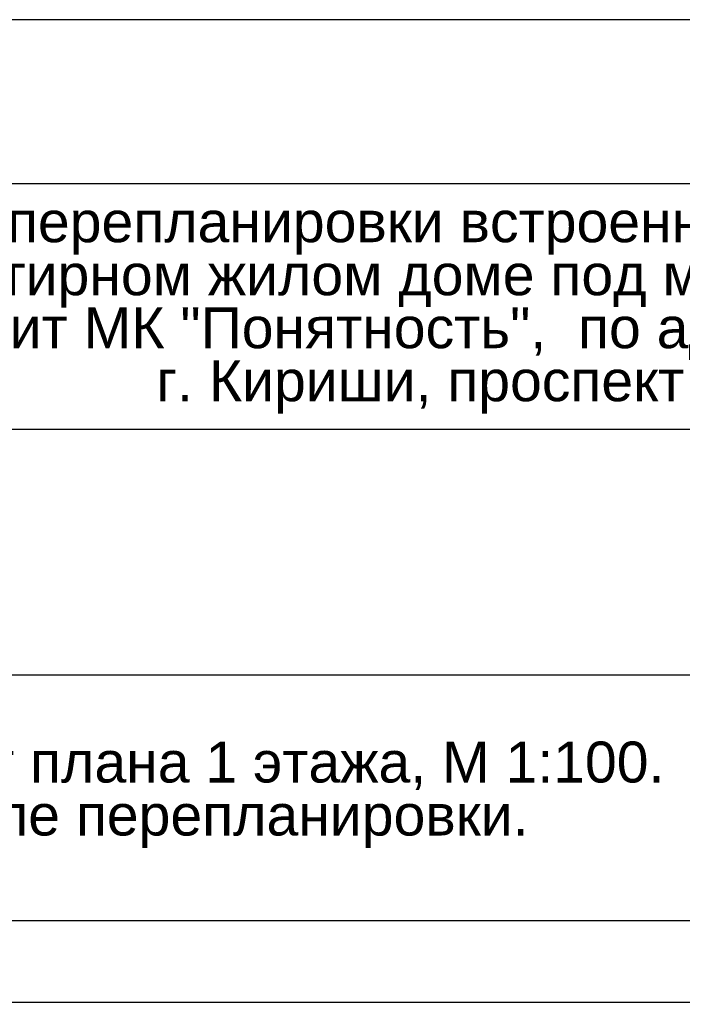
# Model space of a CAD drawing. Header units: metres. Extents: x 0 to 61.5, y -2.9 to 31.9.
# Drawn here: x 51.39 to 55.44, y 0 to 6 of the extents above; entities that cross this region are included whole.
import ezdxf

# ---------------------------------------------------------------- set-up
doc = ezdxf.new("R2010")
doc.units = ezdxf.units.M
doc.header["$MEASUREMENT"] = 0
doc.layers.add('Level 50', color=7, linetype='Continuous', lineweight=0)
doc.layers.add('Level 63', color=7, linetype='Continuous', lineweight=0)
doc.styles.add('Style-Arial', font='arial.ttf')

msp = doc.modelspace()

# ---------------------------------------------------------------- linework, layer by layer
at = {"layer": 'Level 50', "color": 7, "linetype": 'Continuous', "lineweight": 13}
msp.add_line((1.56103504, 0.49999116), (60.9999691, 0.49999116), dxfattribs=at)
at = {"layer": 'Level 50', "color": 7, "linetype": 'Continuous', "lineweight": 0}
msp.add_line((61.4999691, -0.00000884), (-0.0000309, -0.00000884), dxfattribs=at)
at = {"layer": 'Level 63', "color": 7, "linetype": 'Continuous', "lineweight": 13}
for p, q in [((42.4999691, 5.99999116), (60.9999691, 5.99999116)), ((48.9999691, 4.99999116), (60.9999691, 4.99999116)), ((48.9999691, 3.49999116), (60.9999691, 3.49999116)), ((48.9999691, 1.99999116), (60.9999691, 1.99999116))]:
    msp.add_line(p, q, dxfattribs=at)

# ---------------------------------------------------------------- texts
at = {"color": 7, "linetype": 'Continuous', "lineweight": 13, "char_height": 0.25, "line_spacing_factor": 0.776524, "style": 'Style-Arial'}
for s, insert, attachment_point in [('Проект перепланировки встроенного нежилого помещения\\P в многоквартирном жилом доме под магазин товаров повседневного\\P спроса Магнит МК "Понятность",  по адресу: Ленинградская область,\\P г. Кириши, проспект Ленина д.15.', (54.88192031, 4.89117781), 2), ('Фрагмент плана 1 этажа, М 1:100.\\PПосле перепланировки.\\P', (52.56235512, 1.26778019), 5)]:
    msp.add_mtext(s, dxfattribs=dict(at, insert=insert, attachment_point=attachment_point))

doc.saveas('drawing.dxf')
